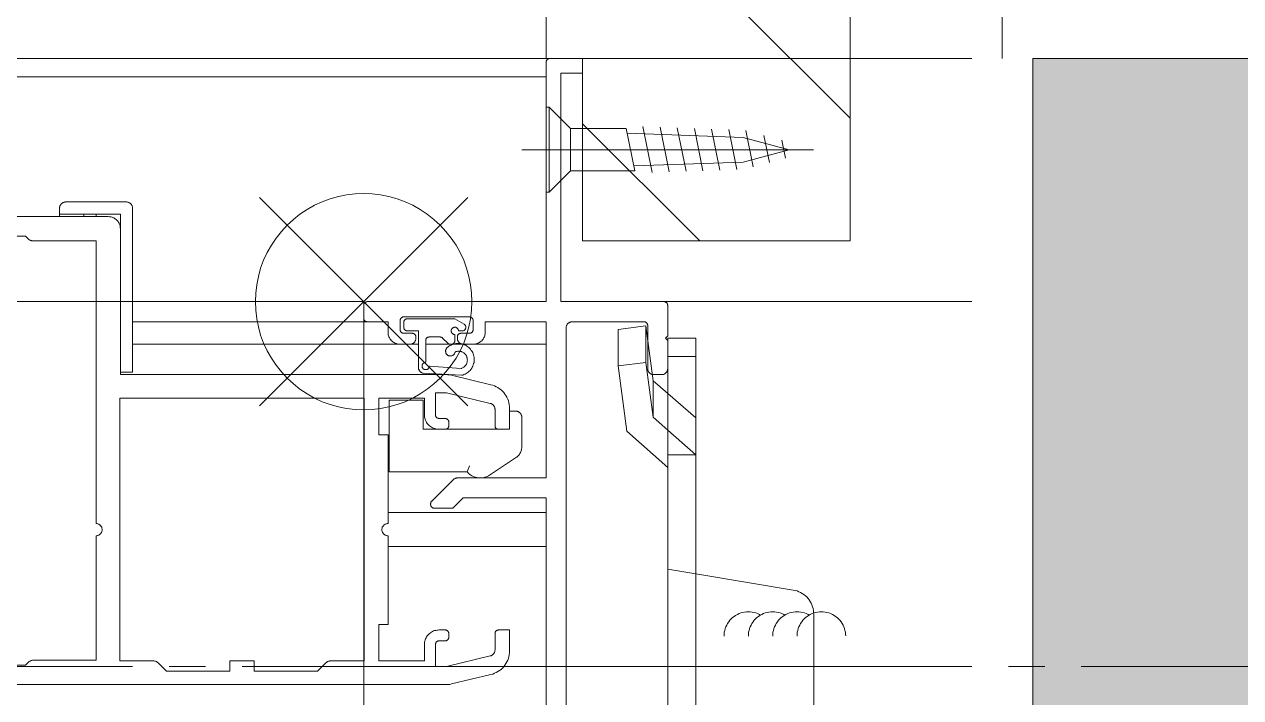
# Model space of a CAD drawing. Units: millimetres at full size, sheet at 1:30. Extents: x -17796 to 21385, y -23279 to 7734.
# Drawn here: x -15867.6 to -15767.6, y -5020.2 to -4964.8 of the extents above; entities that cross this region are included whole.
import ezdxf

# ---------------------------------------------------------------- set-up
doc = ezdxf.new("R2010")
doc.units = ezdxf.units.MM
doc.header["$LTSCALE"] = 30
for name, pattern in [('USER7', [0.2, 0.1, -0.1]), ('USER8', [0.75, 0.5, -0.25]), ('USER9', [2.3, 2, -0.1, 0.1, -0.1])]:
    doc.linetypes.add(name, pattern=pattern)
for name, color, linetype, lineweight in [('0-C_0_4P', 4, 'Continuous', 18), ('0-E_遮音材', 254, 'Continuous', 18), ('1-0_掃き出しﾏｰｸ', 253, 'USER7', 18), ('1-F_衛生陶器・住設', 2, 'USER9', 18), ('3-2_寸法', 142, 'Continuous', 18), ('4-4_', 9, 'Continuous', 18)]:
    doc.layers.add(name, color=color, linetype=linetype, lineweight=lineweight)

msp = doc.modelspace()

# ---------------------------------------------------------------- linework, layer by layer
at = {"layer": '0-C_0_4P'}
for p, q in [((-15799.72, -4087.58), (-15799.72, -4967.58)), ((-15787.22, -4100.08), (-15787.22, -4967.58))]:
    msp.add_line(p, q, dxfattribs=at)
at = {"layer": '0-E_遮音材'}
for points in [[(-15739.72, -4967.58), (-15784.72, -5062.58), (-15784.72, -4967.58)], [(-15784.72, -5062.58), (-14739.72, -4967.58), (-14694.72, -5062.58)], [(-15739.72, -4967.58), (-14739.72, -4967.58), (-15784.72, -5062.58)]]:
    msp.add_solid(points, dxfattribs=at)
at = {"layer": '1-0_掃き出しﾏｰｸ', "color": 7, "linetype": 'Continuous'}
msp.add_lwpolyline([(-15739.72, -4967.58), (-15784.72, -4967.58), (-15784.72, -5062.58), (-15824.72, -5072.58), (-15824.72, -5117.58), (-15809.72, -5132.58), (-14669.72, -5132.58), (-14654.72, -5117.58), (-14654.72, -5072.58), (-14694.72, -5062.58), (-14694.72, -4967.58), (-14739.72, -4967.58), (-14739.72, -4117.58), (-15739.72, -4117.58)], close=True, dxfattribs=at)
at = {"layer": '1-F_衛生陶器・住設'}
msp.add_line((-16539.72, -5017.58), (-7839.72, -5017.58), dxfattribs=at)
at = {"layer": '3-2_寸法'}
msp.add_line((-16539.72, -4967.58), (-15789.72, -4967.58), dxfattribs=at)
at = {"layer": '4-4_'}
for p, q in [((-15799.72, -4932.58), (-15799.72, -4982.58)), ((-15824.72, -4947.5), (-15799.72, -4972.5)), ((-16539.72, -4967.58), (-15824.72, -4967.58)), ((-15824.72, -4967.88), (-15824.72, -4987.58)), ((-15821.72, -4967.58), (-15824.42, -4967.58)), ((-15821.72, -4967.58), (-15821.72, -4968.78)), ((-15823.52, -4968.78), (-15823.52, -4987.58)), ((-15821.72, -4968.78), (-15823.52, -4968.78)), ((-16539.72, -4969.08), (-15824.72, -4969.08)), ((-15821.72, -4972.95), (-15812.09, -4982.58)), ((-15826.72, -4975.08), (-15802.73, -4975.08)), ((-15848.28, -4979.02), (-15831.16, -4996.14)), ((-15848.28, -4996.14), (-15831.16, -4979.02)), ((-15848.28, -4979.02), (-15831.16, -4996.14)), ((-15848.28, -4996.14), (-15831.16, -4979.02)), ((-15864.72, -4980.58), (-15864.72, -4979.88)), ((-15859.22, -4979.38), (-15864.22, -4979.38)), ((-15858.72, -4993.38), (-15858.72, -4979.88)), ((-15881.72, -4980.58), (-15860.72, -4980.58)), ((-15859.72, -4980.38), (-15864.72, -4980.38)), ((-15862.72, -4980.58), (-15862.72, -4980.38)), ((-15861.72, -4980.58), (-15861.72, -4980.38)), ((-15859.72, -4980.38), (-15859.72, -4993.38)), ((-15859.72, -4993.58), (-15859.72, -4981.58)), ((-15867.52, -4982.18), (-15881.52, -4982.18)), ((-15867.52, -4982.18), (-15867.27, -4982.44)), ((-15861.72, -4982.58), (-15866.92, -4982.58)), ((-15861.72, -5005.83), (-15861.72, -4982.58)), ((-16539.72, -4987.58), (-15839.72, -4987.58)), ((-15858.72, -4987.58), (-15839.72, -4987.58)), ((-15839.72, -4987.58), (-15839.72, -4989.23)), ((-15839.72, -4987.88), (-15839.72, -4988.93)), ((-15824.72, -4987.58), (-15839.42, -4987.58)), ((-15815.02, -4987.58), (-15823.52, -4987.58)), ((-15815.02, -4987.58), (-15789.72, -4987.58)), ((-15814.72, -4990.38), (-15814.72, -4987.88)), ((-15831.02, -4988.83), (-15836.42, -4988.83)), ((-15858.72, -4989.23), (-15839.42, -4989.23)), ((-15836.72, -4989.13), (-15836.72, -4989.88)), ((-15836.42, -4989.28), (-15836.42, -4989.68)), ((-15836.12, -4989.98), (-15835.22, -4989.98)), ((-15835.22, -4989.98), (-15835.22, -4993.03)), ((-15831.92, -4989.98), (-15831.62, -4989.98)), ((-15830.72, -4989.13), (-15830.72, -4989.88)), ((-15824.72, -4989.23), (-15829.72, -4989.23)), ((-15829.72, -4989.23), (-15829.72, -4990.08)), ((-15824.72, -4989.23), (-15824.72, -5002.08)), ((-15823.07, -4989.73), (-15823.07, -5055.43)), ((-15816.67, -4989.23), (-15822.57, -4989.23)), ((-15816.52, -4992.58), (-15816.52, -4989.58)), ((-15816.52, -4992.58), (-15816.52, -4989.58)), ((-15816.37, -4993.08), (-15816.37, -4989.53)), ((-15834.62, -4990.78), (-15834.62, -4992.57)), ((-15834.32, -4990.48), (-15833.45, -4990.48)), ((-15833.24, -4990.57), (-15832.81, -4991)), ((-15832.22, -4990.28), (-15832.22, -4990.78)), ((-15832.02, -4990.48), (-15832.02, -4990.58)), ((-15831.02, -4990.18), (-15831.72, -4990.18)), ((-15814.92, -4990.58), (-15814.72, -4990.38)), ((-15814.72, -4990.78), (-15814.92, -4990.58)), ((-15814.72, -5054.58), (-15814.72, -4990.58)), ((-15812.42, -4990.58), (-15814.72, -4990.58)), ((-15814.72, -5054.58), (-15814.72, -4990.58)), ((-15812.42, -4990.58), (-15814.72, -4990.58)), ((-15814.72, -4993.08), (-15814.72, -4990.78)), ((-15812.42, -5054.58), (-15812.42, -4990.58)), ((-15812.42, -5054.58), (-15812.42, -4990.58)), ((-15858.72, -4991.08), (-15835.22, -4991.08)), ((-15834.62, -4991.08), (-15824.72, -4991.08)), ((-15832.6, -4991.08), (-15832.52, -4991.08)), ((-15831.52, -4991.08), (-15824.72, -4991.08)), ((-15830.72, -4991.08), (-15831.52, -4991.08)), ((-15834.32, -4992.89), (-15831.7, -4993.07)), ((-15816.52, -4992.58), (-15818.81, -4992.87)), ((-15816.52, -4992.58), (-15818.81, -4992.87)), ((-15818.81, -4992.87), (-15818.09, -4998.24)), ((-15818.81, -4992.87), (-15818.09, -4998.24)), ((-15816.52, -4992.58), (-15815.92, -4997.08)), ((-15816.52, -4992.58), (-15815.92, -4997.08)), ((-15812.42, -4992.08), (-15814.72, -4992.08)), ((-15812.42, -4992.08), (-15814.72, -4992.08)), ((-15858.72, -4993.38), (-15859.72, -4993.38)), ((-15832.96, -4993.58), (-15859.72, -4993.58)), ((-15834.82, -4993.46), (-15831.68, -4993.64)), ((-15815.92, -4997.08), (-15815.92, -4994.08)), ((-15815.92, -4997.08), (-15815.92, -4994.08)), ((-15859.77, -4995.53), (-15839.67, -4995.53)), ((-15859.77, -5017.13), (-15859.77, -4995.53)), ((-15839.67, -5017.13), (-15839.67, -4995.53)), ((-15834.72, -4995.53), (-15838.47, -4995.53)), ((-15838.47, -4998.53), (-15838.47, -4995.53)), ((-15834.82, -4995.68), (-15837.62, -4995.68)), ((-15837.62, -5001.58), (-15837.62, -4995.68)), ((-15834.82, -4998.08), (-15834.82, -4995.68)), ((-15834.72, -4995.53), (-15834.72, -4996.88)), ((-15833.82, -4996.88), (-15833.82, -4995.08)), ((-15832.9, -4995.08), (-15833.82, -4995.08)), ((-15832.9, -4995.08), (-15829.31, -4995.95)), ((-15828.92, -4997.78), (-15828.92, -4996.43)), ((-15827.72, -4996.36), (-15827.72, -4998.08)), ((-15827.72, -4996.58), (-15827.72, -4998.08)), ((-15833.02, -4997.18), (-15833.52, -4997.18)), ((-15832.72, -4997.78), (-15832.72, -4997.48)), ((-15826.72, -4997.08), (-15826.72, -4999.55)), ((-15815.92, -4997.08), (-15814.72, -4998.15)), ((-15815.92, -4997.08), (-15814.72, -4998.15)), ((-15838.47, -4998.53), (-15837.72, -4998.53)), ((-15837.72, -5005.83), (-15837.72, -4998.53)), ((-15827.72, -4998.08), (-15834.82, -4998.08)), ((-15833.52, -4998.08), (-15833.02, -4998.08)), ((-15828.62, -4998.08), (-15827.72, -4998.08)), ((-15818.09, -4998.24), (-15814.72, -5001.22)), ((-15818.09, -4998.24), (-15814.72, -5001.22)), ((-15814.72, -4998.15), (-15812.42, -5000.18)), ((-15814.72, -4998.15), (-15812.42, -5000.18)), ((-15827.17, -5000.38), (-15829.37, -5001.85)), ((-15812.42, -5000.18), (-15814.72, -5000.18)), ((-15812.42, -5000.18), (-15814.72, -5000.18)), ((-15831.22, -5001.58), (-15837.62, -5001.58)), ((-15832.37, -5002.23), (-15834.12, -5003.98)), ((-15824.72, -5002.08), (-15832.02, -5002.08)), ((-15831.54, -5003.73), (-15832.39, -5004.58)), ((-15824.72, -5003.73), (-15831.54, -5003.73)), ((-15824.72, -5003.73), (-15824.72, -5023.38)), ((-15837.72, -5004.93), (-15824.72, -5004.93)), ((-15832.39, -5004.58), (-15833.87, -5004.58)), ((-15824.72, -5007.73), (-15824.72, -5004.93)), ((-15837.76, -5005.83), (-15837.72, -5005.83)), ((-15861.72, -5017.08), (-15861.72, -5006.83)), ((-15861.68, -5006.83), (-15861.72, -5006.83)), ((-15837.72, -5014.13), (-15837.72, -5006.83)), ((-15837.72, -5007.73), (-15824.72, -5007.73)), ((-15812.42, -5009.97), (-15814.72, -5009.58)), ((-15812.42, -5009.97), (-15814.72, -5009.58)), ((-15802.72, -5025.89), (-15802.72, -5013.28)), ((-15802.72, -5025.89), (-15802.72, -5013.28)), ((-15838.47, -5014.13), (-15837.72, -5014.13)), ((-15838.47, -5014.13), (-15838.47, -5017.13)), ((-15833.52, -5014.58), (-15833.02, -5014.58)), ((-15828.62, -5014.58), (-15827.72, -5014.58)), ((-15827.72, -5016.31), (-15827.72, -5014.58)), ((-15800.1, -5014.93), (-15800.09, -5015.08)), ((-15834.72, -5017.13), (-15834.72, -5015.78)), ((-15833.82, -5015.78), (-15833.82, -5017.58)), ((-15833.02, -5015.48), (-15833.52, -5015.48)), ((-15832.9, -5017.58), (-15829.31, -5016.72)), ((-15867.52, -5017.48), (-15881.52, -5017.48)), ((-15867.52, -5017.48), (-15867.27, -5017.23)), ((-15861.72, -5017.08), (-15866.92, -5017.08)), ((-15856.98, -5017.13), (-15859.77, -5017.13)), ((-15856.63, -5017.28), (-15855.92, -5017.98)), ((-15850.72, -5017.98), (-15855.92, -5017.98)), ((-15850.72, -5017.98), (-15850.72, -5017.13)), ((-15843.52, -5017.98), (-15848.72, -5017.98)), ((-15842.82, -5017.28), (-15843.52, -5017.98)), ((-15842.47, -5017.13), (-15839.67, -5017.13)), ((-15834.72, -5017.13), (-15838.47, -5017.13)), ((-15832.9, -5017.58), (-15833.82, -5017.58)), ((-15832.49, -5019.03), (-15829.26, -5018.25)), ((-15832.96, -5019.08), (-15881.72, -5019.08))]:
    msp.add_line(p, q, dxfattribs=at)
at = {"layer": '4-4_', "linetype": 'USER8'}
for p, q in [((-15824.72, -4971.58), (-15824.72, -4978.58)), ((-15824.72, -4971.58), (-15824.47, -4971.58)), ((-15824.47, -4971.58), (-15822.72, -4973.33)), ((-15824.47, -4971.58), (-15824.47, -4978.58)), ((-15822.72, -4973.33), (-15818.13, -4973.33)), ((-15822.72, -4973.33), (-15822.72, -4976.83)), ((-15817.43, -4976.83), (-15818.13, -4973.33)), ((-15818.05, -4973.73), (-15808.53, -4974.07)), ((-15816, -4976.96), (-15816.76, -4973.18)), ((-15814.61, -4976.91), (-15815.35, -4973.23)), ((-15813.22, -4976.86), (-15813.94, -4973.28)), ((-15811.83, -4976.82), (-15812.53, -4973.33)), ((-15810.44, -4976.77), (-15811.12, -4973.38)), ((-15809.05, -4976.72), (-15809.71, -4973.42)), ((-15807.7, -4976.5), (-15808.29, -4973.51)), ((-15806.37, -4976.14), (-15806.82, -4973.9)), ((-15808.53, -4974.07), (-15804.73, -4975.08)), ((-15805.04, -4975.79), (-15805.34, -4974.3)), ((-15808.53, -4976.1), (-15804.73, -4975.08)), ((-15824.47, -4978.58), (-15822.72, -4976.83)), ((-15822.72, -4976.83), (-15817.43, -4976.83)), ((-15817.51, -4976.41), (-15808.53, -4976.1)), ((-15824.72, -4978.58), (-15824.47, -4978.58))]:
    msp.add_line(p, q, dxfattribs=at)
at = {"layer": '4-4_'}
msp.add_lwpolyline([(-15799.72, -4852.58), (-15824.72, -4852.58), (-15824.72, -4967.58), (-15821.72, -4967.58), (-15821.72, -4982.58), (-15799.72, -4982.58), (-15799.72, -4877.58), (-15799.72, -4862.58)], close=True, dxfattribs=at)
for points in [[(-15824.72, -4967.88), (-15824.72, -4967.86), (-15824.72, -4967.84), (-15824.72, -4967.81), (-15824.71, -4967.79), (-15824.7, -4967.77), (-15824.69, -4967.75), (-15824.68, -4967.73), (-15824.67, -4967.71), (-15824.65, -4967.69), (-15824.64, -4967.67), (-15824.62, -4967.66), (-15824.6, -4967.64), (-15824.58, -4967.63), (-15824.56, -4967.62), (-15824.54, -4967.61), (-15824.52, -4967.6), (-15824.49, -4967.59), (-15824.47, -4967.59), (-15824.45, -4967.58), (-15824.42, -4967.58)], [(-15848.6, -4988.28), (-15848.62, -4987.58), (-15848.6, -4986.88), (-15848.51, -4986.19), (-15848.38, -4985.51), (-15848.19, -4984.83), (-15847.95, -4984.18), (-15847.65, -4983.54), (-15847.31, -4982.93), (-15846.92, -4982.35), (-15846.49, -4981.8), (-15846.02, -4981.29), (-15845.5, -4980.82), (-15844.96, -4980.38), (-15844.37, -4979.99), (-15843.76, -4979.65), (-15843.13, -4979.36), (-15842.47, -4979.12), (-15841.8, -4978.93), (-15841.12, -4978.79), (-15840.42, -4978.71), (-15839.72, -4978.68), (-15839.03, -4978.71), (-15838.33, -4978.79), (-15837.65, -4978.93), (-15836.97, -4979.12), (-15836.32, -4979.36), (-15835.68, -4979.65), (-15835.07, -4979.99), (-15834.49, -4980.38), (-15833.94, -4980.82), (-15833.43, -4981.29), (-15832.96, -4981.8), (-15832.52, -4982.35), (-15832.13, -4982.93), (-15831.79, -4983.54), (-15831.5, -4984.18), (-15831.26, -4984.83), (-15831.07, -4985.51), (-15830.93, -4986.19)], [(-15848.6, -4988.28), (-15848.62, -4987.58), (-15848.6, -4986.88), (-15848.51, -4986.19), (-15848.38, -4985.51), (-15848.19, -4984.83), (-15847.95, -4984.18), (-15847.65, -4983.54), (-15847.31, -4982.93), (-15846.92, -4982.35), (-15846.49, -4981.8), (-15846.02, -4981.29), (-15845.5, -4980.82), (-15844.96, -4980.38), (-15844.37, -4979.99), (-15843.76, -4979.65), (-15843.13, -4979.36), (-15842.47, -4979.12), (-15841.8, -4978.93), (-15841.12, -4978.79), (-15840.42, -4978.71), (-15839.72, -4978.68), (-15839.03, -4978.71), (-15838.33, -4978.79), (-15837.65, -4978.93), (-15836.97, -4979.12), (-15836.32, -4979.36), (-15835.68, -4979.65), (-15835.07, -4979.99), (-15834.49, -4980.38), (-15833.94, -4980.82), (-15833.43, -4981.29), (-15832.96, -4981.8), (-15832.52, -4982.35), (-15832.13, -4982.93), (-15831.79, -4983.54), (-15831.5, -4984.18), (-15831.26, -4984.83), (-15831.07, -4985.51), (-15830.93, -4986.19)], [(-15864.72, -4979.88), (-15864.72, -4979.84), (-15864.72, -4979.81), (-15864.71, -4979.77), (-15864.7, -4979.73), (-15864.69, -4979.69), (-15864.67, -4979.66), (-15864.65, -4979.62), (-15864.63, -4979.59), (-15864.6, -4979.56), (-15864.58, -4979.53), (-15864.55, -4979.5), (-15864.52, -4979.48), (-15864.49, -4979.46), (-15864.45, -4979.44), (-15864.42, -4979.42), (-15864.38, -4979.41), (-15864.34, -4979.4), (-15864.3, -4979.39), (-15864.26, -4979.38), (-15864.22, -4979.38)], [(-15859.22, -4979.38), (-15859.18, -4979.38), (-15859.15, -4979.39), (-15859.11, -4979.4), (-15859.07, -4979.41), (-15859.03, -4979.42), (-15859, -4979.44), (-15858.96, -4979.46), (-15858.93, -4979.48), (-15858.9, -4979.5), (-15858.87, -4979.53), (-15858.84, -4979.56), (-15858.82, -4979.59), (-15858.8, -4979.62), (-15858.78, -4979.66), (-15858.76, -4979.69), (-15858.75, -4979.73), (-15858.74, -4979.77), (-15858.73, -4979.81), (-15858.73, -4979.84), (-15858.72, -4979.88)], [(-15860.72, -4980.58), (-15860.65, -4980.59), (-15860.57, -4980.6), (-15860.49, -4980.61), (-15860.41, -4980.63), (-15860.34, -4980.66), (-15860.27, -4980.69), (-15860.2, -4980.73), (-15860.14, -4980.77), (-15860.07, -4980.82), (-15860.02, -4980.88), (-15859.96, -4980.93), (-15859.91, -4981), (-15859.87, -4981.06), (-15859.83, -4981.13), (-15859.8, -4981.2), (-15859.77, -4981.27), (-15859.75, -4981.35), (-15859.74, -4981.43), (-15859.73, -4981.5), (-15859.72, -4981.58)], [(-15866.92, -4982.58), (-15866.96, -4982.58), (-15866.99, -4982.58), (-15867.03, -4982.57), (-15867.07, -4982.56), (-15867.11, -4982.55), (-15867.14, -4982.53), (-15867.18, -4982.51), (-15867.21, -4982.49), (-15867.24, -4982.46), (-15867.27, -4982.44)], [(-15830.93, -4986.19), (-15830.85, -4986.88), (-15830.82, -4987.58)], [(-15830.93, -4986.19), (-15830.85, -4986.88), (-15830.82, -4987.58)], [(-16539.72, -5057.58), (-15839.72, -5057.58), (-15839.72, -4987.58)], [(-15830.82, -4987.58), (-15830.85, -4988.28), (-15830.93, -4988.98), (-15831.07, -4989.66), (-15831.26, -4990.33), (-15831.5, -4990.99), (-15831.79, -4991.62), (-15832.13, -4992.23), (-15832.52, -4992.81), (-15832.96, -4993.36), (-15833.43, -4993.88), (-15833.94, -4994.35), (-15834.49, -4994.78), (-15835.07, -4995.17), (-15835.68, -4995.51), (-15836.32, -4995.81), (-15836.97, -4996.05), (-15837.65, -4996.24), (-15838.33, -4996.37), (-15839.03, -4996.46), (-15839.72, -4996.48), (-15840.42, -4996.46), (-15841.12, -4996.37), (-15841.8, -4996.24), (-15842.47, -4996.05), (-15843.13, -4995.81), (-15843.76, -4995.51), (-15844.37, -4995.17), (-15844.96, -4994.78), (-15845.5, -4994.35), (-15846.02, -4993.88), (-15846.49, -4993.36), (-15846.92, -4992.81), (-15847.31, -4992.23), (-15847.65, -4991.62), (-15847.95, -4990.99), (-15848.19, -4990.33), (-15848.38, -4989.66), (-15848.51, -4988.98), (-15848.6, -4988.28)], [(-15830.82, -4987.58), (-15830.85, -4988.28), (-15830.93, -4988.98), (-15831.07, -4989.66), (-15831.26, -4990.33), (-15831.5, -4990.99), (-15831.79, -4991.62), (-15832.13, -4992.23), (-15832.52, -4992.81), (-15832.96, -4993.36), (-15833.43, -4993.88), (-15833.94, -4994.35), (-15834.49, -4994.78), (-15835.07, -4995.17), (-15835.68, -4995.51), (-15836.32, -4995.81), (-15836.97, -4996.05), (-15837.65, -4996.24), (-15838.33, -4996.37), (-15839.03, -4996.46), (-15839.72, -4996.48), (-15840.42, -4996.46), (-15841.12, -4996.37), (-15841.8, -4996.24), (-15842.47, -4996.05), (-15843.13, -4995.81), (-15843.76, -4995.51), (-15844.37, -4995.17), (-15844.96, -4994.78), (-15845.5, -4994.35), (-15846.02, -4993.88), (-15846.49, -4993.36), (-15846.92, -4992.81), (-15847.31, -4992.23), (-15847.65, -4991.62), (-15847.95, -4990.99), (-15848.19, -4990.33), (-15848.38, -4989.66), (-15848.51, -4988.98), (-15848.6, -4988.28)], [(-15839.72, -4987.88), (-15839.72, -4987.86), (-15839.72, -4987.84), (-15839.72, -4987.81), (-15839.71, -4987.79), (-15839.7, -4987.77), (-15839.69, -4987.75), (-15839.68, -4987.73), (-15839.67, -4987.71), (-15839.65, -4987.69), (-15839.64, -4987.67), (-15839.62, -4987.66), (-15839.6, -4987.64), (-15839.58, -4987.63), (-15839.56, -4987.62), (-15839.54, -4987.61), (-15839.52, -4987.6), (-15839.49, -4987.59), (-15839.47, -4987.59), (-15839.45, -4987.58), (-15839.42, -4987.58)], [(-15815.02, -4987.58), (-15815, -4987.58), (-15814.98, -4987.59), (-15814.95, -4987.59), (-15814.93, -4987.6), (-15814.91, -4987.61), (-15814.89, -4987.62), (-15814.87, -4987.63), (-15814.85, -4987.64), (-15814.83, -4987.66), (-15814.81, -4987.67), (-15814.8, -4987.69), (-15814.78, -4987.71), (-15814.77, -4987.73), (-15814.76, -4987.75), (-15814.75, -4987.77), (-15814.74, -4987.79), (-15814.73, -4987.81), (-15814.73, -4987.84), (-15814.72, -4987.86), (-15814.72, -4987.88)], [(-15837.72, -4990.08), (-15837.72, -4989.23), (-15839.42, -4989.23), (-15839.45, -4989.23), (-15839.47, -4989.23), (-15839.49, -4989.22), (-15839.52, -4989.22), (-15839.54, -4989.21), (-15839.56, -4989.2), (-15839.58, -4989.19), (-15839.6, -4989.18), (-15839.62, -4989.16), (-15839.64, -4989.15), (-15839.65, -4989.13), (-15839.67, -4989.11), (-15839.68, -4989.09), (-15839.69, -4989.07), (-15839.7, -4989.05), (-15839.71, -4989.03), (-15839.72, -4989), (-15839.72, -4988.98), (-15839.72, -4988.96), (-15839.72, -4988.93)], [(-15836.72, -4989.13), (-15836.72, -4989.11), (-15836.72, -4989.09), (-15836.72, -4989.06), (-15836.71, -4989.04), (-15836.7, -4989.02), (-15836.69, -4989), (-15836.68, -4988.98), (-15836.67, -4988.96), (-15836.65, -4988.94), (-15836.64, -4988.92), (-15836.62, -4988.91), (-15836.6, -4988.89), (-15836.58, -4988.88), (-15836.56, -4988.87), (-15836.54, -4988.86), (-15836.52, -4988.85), (-15836.49, -4988.84), (-15836.47, -4988.84), (-15836.45, -4988.83), (-15836.42, -4988.83)], [(-15836.42, -4989.28), (-15836.42, -4989.26), (-15836.42, -4989.24), (-15836.42, -4989.21), (-15836.41, -4989.19), (-15836.4, -4989.17), (-15836.39, -4989.15), (-15836.38, -4989.13), (-15836.37, -4989.11), (-15836.35, -4989.09), (-15836.34, -4989.07), (-15836.32, -4989.06), (-15836.3, -4989.04), (-15836.28, -4989.03), (-15836.26, -4989.02), (-15836.24, -4989.01), (-15836.22, -4989), (-15836.19, -4988.99), (-15836.17, -4988.99), (-15836.15, -4988.98), (-15836.12, -4988.98)], [(-15836.12, -4988.98), (-15832.22, -4988.98), (-15831.47, -4989.42)], [(-15831.02, -4988.83), (-15831, -4988.83), (-15830.98, -4988.84), (-15830.95, -4988.84), (-15830.93, -4988.85), (-15830.91, -4988.86), (-15830.89, -4988.87), (-15830.87, -4988.88), (-15830.85, -4988.89), (-15830.83, -4988.91), (-15830.81, -4988.92), (-15830.8, -4988.94), (-15830.78, -4988.96), (-15830.77, -4988.98), (-15830.76, -4989), (-15830.75, -4989.02), (-15830.74, -4989.04), (-15830.73, -4989.06), (-15830.73, -4989.09), (-15830.72, -4989.11), (-15830.72, -4989.13)], [(-15836.42, -4990.18), (-15836.45, -4990.18), (-15836.47, -4990.18), (-15836.49, -4990.17), (-15836.52, -4990.17), (-15836.54, -4990.16), (-15836.56, -4990.15), (-15836.58, -4990.14), (-15836.6, -4990.13), (-15836.62, -4990.11), (-15836.64, -4990.1), (-15836.65, -4990.08), (-15836.67, -4990.06), (-15836.68, -4990.04), (-15836.69, -4990.02), (-15836.7, -4990), (-15836.71, -4989.98), (-15836.72, -4989.95), (-15836.72, -4989.93), (-15836.72, -4989.91), (-15836.72, -4989.88)], [(-15836.12, -4989.98), (-15836.15, -4989.98), (-15836.17, -4989.98), (-15836.19, -4989.97), (-15836.22, -4989.97), (-15836.24, -4989.96), (-15836.26, -4989.95), (-15836.28, -4989.94), (-15836.3, -4989.93), (-15836.32, -4989.91), (-15836.34, -4989.9), (-15836.35, -4989.88), (-15836.37, -4989.86), (-15836.38, -4989.84), (-15836.39, -4989.82), (-15836.4, -4989.8), (-15836.41, -4989.78), (-15836.42, -4989.75), (-15836.42, -4989.73), (-15836.42, -4989.71), (-15836.42, -4989.68)], [(-15832.22, -4990.28), (-15832.25, -4990.28), (-15832.27, -4990.28), (-15832.29, -4990.27), (-15832.32, -4990.27), (-15832.34, -4990.26), (-15832.36, -4990.25), (-15832.38, -4990.24), (-15832.4, -4990.23), (-15832.42, -4990.21), (-15832.44, -4990.2), (-15832.45, -4990.18), (-15832.47, -4990.16), (-15832.48, -4990.14), (-15832.49, -4990.12), (-15832.5, -4990.1), (-15832.51, -4990.08), (-15832.52, -4990.05), (-15832.52, -4990.03), (-15832.52, -4990.01), (-15832.52, -4989.98), (-15832.52, -4989.96), (-15832.52, -4989.94), (-15832.52, -4989.91), (-15832.51, -4989.89), (-15832.5, -4989.87), (-15832.49, -4989.85), (-15832.48, -4989.83), (-15832.47, -4989.81), (-15832.45, -4989.79), (-15832.44, -4989.77), (-15832.42, -4989.76), (-15832.4, -4989.74), (-15832.38, -4989.73), (-15832.36, -4989.72), (-15832.34, -4989.71), (-15832.32, -4989.7), (-15832.29, -4989.69), (-15832.27, -4989.69), (-15832.25, -4989.68)], [(-15832.25, -4989.68), (-15832.22, -4989.68), (-15832.2, -4989.68), (-15832.18, -4989.69), (-15832.15, -4989.69), (-15832.13, -4989.7), (-15832.11, -4989.71), (-15832.09, -4989.72), (-15832.07, -4989.73), (-15832.05, -4989.74), (-15832.03, -4989.76), (-15832.01, -4989.77), (-15832, -4989.79), (-15831.98, -4989.81), (-15831.97, -4989.83), (-15831.96, -4989.85), (-15831.95, -4989.87), (-15831.94, -4989.89), (-15831.93, -4989.91), (-15831.93, -4989.94), (-15831.92, -4989.96), (-15831.92, -4989.98)], [(-15831.47, -4989.42), (-15831.45, -4989.44), (-15831.43, -4989.45), (-15831.42, -4989.47), (-15831.4, -4989.48), (-15831.38, -4989.5), (-15831.37, -4989.52), (-15831.36, -4989.54), (-15831.35, -4989.56), (-15831.34, -4989.59), (-15831.33, -4989.61), (-15831.33, -4989.63), (-15831.33, -4989.65), (-15831.32, -4989.68), (-15831.32, -4989.7), (-15831.33, -4989.72), (-15831.33, -4989.75), (-15831.34, -4989.77), (-15831.34, -4989.79), (-15831.35, -4989.81), (-15831.37, -4989.84), (-15831.38, -4989.85), (-15831.39, -4989.87), (-15831.41, -4989.89), (-15831.42, -4989.91), (-15831.44, -4989.92), (-15831.46, -4989.94), (-15831.48, -4989.95), (-15831.5, -4989.96), (-15831.53, -4989.97), (-15831.55, -4989.97), (-15831.57, -4989.98), (-15831.59, -4989.98), (-15831.62, -4989.98), (-15831.62, -4989.98)], [(-15830.72, -4989.88), (-15830.72, -4989.91), (-15830.73, -4989.93), (-15830.73, -4989.95), (-15830.74, -4989.98), (-15830.75, -4990), (-15830.76, -4990.02), (-15830.77, -4990.04), (-15830.78, -4990.06), (-15830.8, -4990.08), (-15830.81, -4990.1), (-15830.83, -4990.11), (-15830.85, -4990.13), (-15830.87, -4990.14), (-15830.89, -4990.15), (-15830.91, -4990.16), (-15830.93, -4990.17), (-15830.95, -4990.17), (-15830.98, -4990.18), (-15831, -4990.18), (-15831.02, -4990.18)], [(-15823.07, -4989.73), (-15823.07, -4989.69), (-15823.07, -4989.66), (-15823.06, -4989.62), (-15823.05, -4989.58), (-15823.04, -4989.54), (-15823.02, -4989.51), (-15823, -4989.47), (-15822.98, -4989.44), (-15822.95, -4989.41), (-15822.93, -4989.38), (-15822.9, -4989.35), (-15822.87, -4989.33), (-15822.84, -4989.31), (-15822.8, -4989.29), (-15822.77, -4989.27), (-15822.73, -4989.26), (-15822.69, -4989.25), (-15822.65, -4989.24), (-15822.61, -4989.23), (-15822.57, -4989.23)], [(-15816.52, -4989.58), (-15818.81, -4989.87), (-15818.81, -4992.87)], [(-15816.52, -4989.58), (-15818.81, -4989.87), (-15818.81, -4992.87)], [(-15816.67, -4989.23), (-15816.65, -4989.23), (-15816.63, -4989.24), (-15816.6, -4989.24), (-15816.58, -4989.25), (-15816.56, -4989.26), (-15816.54, -4989.27), (-15816.52, -4989.28), (-15816.5, -4989.29), (-15816.48, -4989.31), (-15816.46, -4989.32), (-15816.45, -4989.34), (-15816.43, -4989.36), (-15816.42, -4989.38), (-15816.41, -4989.4), (-15816.4, -4989.42), (-15816.39, -4989.44), (-15816.38, -4989.46), (-15816.38, -4989.49), (-15816.37, -4989.51), (-15816.37, -4989.53)], [(-15816.52, -4989.58), (-15815.92, -4994.08), (-15814.72, -4995.13), (-15812.42, -4997.14)], [(-15816.52, -4989.58), (-15815.92, -4994.08), (-15814.72, -4995.13), (-15812.42, -4997.14)], [(-15836.72, -4991.08), (-15836.8, -4991.08), (-15836.88, -4991.07), (-15836.96, -4991.06), (-15837.03, -4991.03), (-15837.11, -4991.01), (-15837.18, -4990.97), (-15837.25, -4990.94), (-15837.31, -4990.89), (-15837.37, -4990.84), (-15837.43, -4990.79), (-15837.48, -4990.73), (-15837.53, -4990.67), (-15837.58, -4990.61), (-15837.61, -4990.54), (-15837.65, -4990.47), (-15837.67, -4990.39), (-15837.7, -4990.32), (-15837.71, -4990.24), (-15837.72, -4990.16), (-15837.72, -4990.08)], [(-15836.42, -4990.18), (-15835.72, -4990.18), (-15835.7, -4990.18), (-15835.68, -4990.19), (-15835.65, -4990.19), (-15835.63, -4990.2), (-15835.61, -4990.21), (-15835.59, -4990.22), (-15835.57, -4990.23), (-15835.55, -4990.24), (-15835.53, -4990.26), (-15835.51, -4990.27), (-15835.5, -4990.29), (-15835.48, -4990.31), (-15835.47, -4990.33), (-15835.46, -4990.35), (-15835.45, -4990.37), (-15835.44, -4990.39), (-15835.43, -4990.41), (-15835.43, -4990.44), (-15835.42, -4990.46), (-15835.42, -4990.48), (-15835.42, -4990.58), (-15835.43, -4990.62), (-15835.43, -4990.66), (-15835.44, -4990.7), (-15835.45, -4990.74), (-15835.46, -4990.77), (-15835.48, -4990.81), (-15835.5, -4990.84), (-15835.52, -4990.88), (-15835.54, -4990.91), (-15835.57, -4990.94), (-15835.6, -4990.96), (-15835.63, -4990.99), (-15835.66, -4991.01), (-15835.7, -4991.03), (-15835.73, -4991.05), (-15835.77, -4991.06), (-15835.81, -4991.07)], [(-15834.62, -4990.78), (-15834.62, -4990.76), (-15834.62, -4990.74), (-15834.62, -4990.71), (-15834.61, -4990.69), (-15834.6, -4990.67), (-15834.59, -4990.65), (-15834.58, -4990.63), (-15834.57, -4990.61), (-15834.55, -4990.59), (-15834.54, -4990.57), (-15834.52, -4990.56), (-15834.5, -4990.54), (-15834.48, -4990.53), (-15834.46, -4990.52), (-15834.44, -4990.51), (-15834.42, -4990.5), (-15834.39, -4990.49), (-15834.37, -4990.49), (-15834.35, -4990.48), (-15834.32, -4990.48)], [(-15833.45, -4990.48), (-15833.42, -4990.48), (-15833.4, -4990.49), (-15833.38, -4990.49), (-15833.36, -4990.5), (-15833.33, -4990.51), (-15833.31, -4990.52), (-15833.29, -4990.53), (-15833.27, -4990.54), (-15833.25, -4990.56), (-15833.24, -4990.57)], [(-15832.6, -4991.08), (-15832.62, -4991.08), (-15832.65, -4991.08), (-15832.67, -4991.07), (-15832.69, -4991.07), (-15832.71, -4991.06), (-15832.74, -4991.05), (-15832.76, -4991.04), (-15832.78, -4991.03), (-15832.79, -4991.01), (-15832.81, -4991)], [(-15832.8, -4991.31), (-15832.72, -4991.25), (-15832.63, -4991.2), (-15832.54, -4991.15), (-15832.44, -4991.1), (-15832.34, -4991.07), (-15832.24, -4991.04), (-15832.14, -4991.03), (-15832.04, -4991.02), (-15831.93, -4991.02), (-15831.83, -4991.02), (-15831.72, -4991.04), (-15831.62, -4991.06), (-15831.52, -4991.09), (-15831.43, -4991.13), (-15831.33, -4991.17), (-15831.24, -4991.23), (-15831.16, -4991.29), (-15831.08, -4991.35), (-15831, -4991.43), (-15830.93, -4991.5), (-15830.87, -4991.59), (-15830.81, -4991.67), (-15830.76, -4991.77), (-15830.72, -4991.86), (-15830.69, -4991.96), (-15830.66, -4992.06), (-15830.64, -4992.16), (-15830.63, -4992.27), (-15830.63, -4992.37), (-15830.64, -4992.48), (-15830.65, -4992.58), (-15830.68, -4992.68), (-15830.71, -4992.78), (-15830.74, -4992.88), (-15830.79, -4992.97), (-15830.84, -4993.06), (-15830.9, -4993.15), (-15830.97, -4993.23), (-15831.04, -4993.3)], [(-15832.22, -4990.78), (-15832.22, -4990.81), (-15832.23, -4990.83), (-15832.23, -4990.85), (-15832.24, -4990.88), (-15832.25, -4990.9), (-15832.26, -4990.92), (-15832.27, -4990.94), (-15832.28, -4990.96), (-15832.3, -4990.98), (-15832.31, -4991), (-15832.33, -4991.01), (-15832.35, -4991.03), (-15832.37, -4991.04), (-15832.39, -4991.05), (-15832.41, -4991.06), (-15832.43, -4991.07), (-15832.45, -4991.07), (-15832.48, -4991.08), (-15832.5, -4991.08), (-15832.52, -4991.08)], [(-15832.02, -4990.48), (-15832.02, -4990.46), (-15832.02, -4990.44), (-15832.02, -4990.41), (-15832.01, -4990.39), (-15832, -4990.37), (-15831.99, -4990.35), (-15831.98, -4990.33), (-15831.97, -4990.31), (-15831.95, -4990.29), (-15831.94, -4990.27), (-15831.92, -4990.26), (-15831.9, -4990.24), (-15831.88, -4990.23), (-15831.86, -4990.22), (-15831.84, -4990.21), (-15831.82, -4990.2), (-15831.79, -4990.19), (-15831.77, -4990.19), (-15831.75, -4990.18), (-15831.72, -4990.18)], [(-15831.52, -4991.08), (-15831.56, -4991.08), (-15831.6, -4991.08), (-15831.64, -4991.07), (-15831.68, -4991.06), (-15831.72, -4991.05), (-15831.75, -4991.03), (-15831.79, -4991.01), (-15831.82, -4990.99), (-15831.85, -4990.96), (-15831.88, -4990.94), (-15831.9, -4990.91), (-15831.93, -4990.88), (-15831.95, -4990.84), (-15831.97, -4990.81), (-15831.99, -4990.77), (-15832, -4990.74), (-15832.01, -4990.7), (-15832.02, -4990.66), (-15832.02, -4990.62), (-15832.02, -4990.58)], [(-15829.72, -4990.08), (-15829.73, -4990.16), (-15829.74, -4990.24), (-15829.75, -4990.32), (-15829.77, -4990.39), (-15829.8, -4990.47), (-15829.83, -4990.54), (-15829.87, -4990.61), (-15829.91, -4990.67), (-15829.96, -4990.73), (-15830.02, -4990.79), (-15830.07, -4990.84), (-15830.14, -4990.89), (-15830.2, -4990.94), (-15830.27, -4990.97), (-15830.34, -4991.01), (-15830.41, -4991.03), (-15830.49, -4991.06), (-15830.57, -4991.07), (-15830.65, -4991.08), (-15830.72, -4991.08)], [(-15835.81, -4991.07), (-15835.85, -4991.08), (-15835.88, -4991.08), (-15835.92, -4991.08), (-15836.72, -4991.08)], [(-15832.99, -4991.63), (-15832.99, -4991.6), (-15832.98, -4991.57), (-15832.97, -4991.54), (-15832.96, -4991.51), (-15832.95, -4991.48), (-15832.93, -4991.45), (-15832.92, -4991.42), (-15832.9, -4991.4), (-15832.88, -4991.38), (-15832.85, -4991.35), (-15832.83, -4991.33), (-15832.8, -4991.32), (-15832.8, -4991.31)], [(-15832.19, -4991.71), (-15832.2, -4991.74), (-15832.21, -4991.77), (-15832.22, -4991.8), (-15832.23, -4991.83), (-15832.25, -4991.86), (-15832.26, -4991.88), (-15832.28, -4991.91), (-15832.3, -4991.93), (-15832.33, -4991.95), (-15832.35, -4991.97), (-15832.38, -4991.99), (-15832.4, -4992.01), (-15832.43, -4992.02), (-15832.46, -4992.03), (-15832.49, -4992.04), (-15832.52, -4992.05), (-15832.55, -4992.05), (-15832.59, -4992.05), (-15832.62, -4992.05), (-15832.65, -4992.05), (-15832.68, -4992.04), (-15832.71, -4992.04), (-15832.74, -4992.03), (-15832.77, -4992.01), (-15832.79, -4992), (-15832.82, -4991.98), (-15832.85, -4991.96), (-15832.87, -4991.94), (-15832.89, -4991.92), (-15832.91, -4991.89), (-15832.93, -4991.87), (-15832.94, -4991.84), (-15832.96, -4991.81), (-15832.97, -4991.78), (-15832.98, -4991.75), (-15832.98, -4991.72), (-15832.99, -4991.69), (-15832.99, -4991.66), (-15832.99, -4991.63)], [(-15832.19, -4991.71), (-15832.14, -4991.69), (-15832.09, -4991.68), (-15832.03, -4991.67), (-15831.97, -4991.66), (-15831.92, -4991.66), (-15831.86, -4991.66), (-15831.8, -4991.67), (-15831.75, -4991.68), (-15831.69, -4991.69), (-15831.64, -4991.71), (-15831.59, -4991.73), (-15831.54, -4991.76), (-15831.49, -4991.79), (-15831.45, -4991.83), (-15831.41, -4991.87), (-15831.37, -4991.91), (-15831.33, -4991.95), (-15831.3, -4992), (-15831.27, -4992.05), (-15831.25, -4992.1), (-15831.23, -4992.16), (-15831.21, -4992.21), (-15831.2, -4992.27), (-15831.2, -4992.32), (-15831.19, -4992.38), (-15831.2, -4992.44), (-15831.2, -4992.49), (-15831.21, -4992.55), (-15831.23, -4992.6), (-15831.25, -4992.66), (-15831.27, -4992.71), (-15831.3, -4992.76), (-15831.33, -4992.8), (-15831.37, -4992.85), (-15831.41, -4992.89), (-15831.45, -4992.93), (-15831.49, -4992.96), (-15831.54, -4993), (-15831.59, -4993.02)], [(-15834.92, -4992.88), (-15834.92, -4992.85), (-15834.92, -4992.83), (-15834.92, -4992.81), (-15834.91, -4992.79), (-15834.9, -4992.76), (-15834.89, -4992.74), (-15834.88, -4992.72), (-15834.87, -4992.7), (-15834.85, -4992.68), (-15834.84, -4992.67), (-15834.82, -4992.65), (-15834.8, -4992.63), (-15834.78, -4992.62), (-15834.76, -4992.61), (-15834.74, -4992.6), (-15834.72, -4992.59), (-15834.7, -4992.58), (-15834.67, -4992.58), (-15834.65, -4992.58), (-15834.63, -4992.57), (-15834.62, -4992.57)], [(-15834.32, -4992.89), (-15834.33, -4992.92), (-15834.33, -4992.94), (-15834.34, -4992.96), (-15834.35, -4992.99), (-15834.35, -4993.01), (-15834.37, -4993.03), (-15834.38, -4993.05), (-15834.39, -4993.07), (-15834.41, -4993.08), (-15834.43, -4993.1), (-15834.44, -4993.12), (-15834.46, -4993.13), (-15834.48, -4993.14), (-15834.51, -4993.15), (-15834.53, -4993.16), (-15834.55, -4993.17), (-15834.57, -4993.17), (-15834.6, -4993.17), (-15834.62, -4993.17), (-15834.64, -4993.17), (-15834.67, -4993.17), (-15834.69, -4993.17), (-15834.71, -4993.16), (-15834.74, -4993.15), (-15834.76, -4993.14), (-15834.78, -4993.13), (-15834.8, -4993.12), (-15834.82, -4993.11), (-15834.83, -4993.09), (-15834.85, -4993.07), (-15834.86, -4993.05), (-15834.88, -4993.03), (-15834.89, -4993.01), (-15834.9, -4992.99), (-15834.91, -4992.97), (-15834.91, -4992.95), (-15834.92, -4992.93), (-15834.92, -4992.9), (-15834.92, -4992.88)], [(-15831.59, -4993.02), (-15831.64, -4993.05), (-15831.69, -4993.07), (-15831.7, -4993.07)], [(-15834.82, -4993.46), (-15834.85, -4993.46), (-15834.89, -4993.45), (-15834.93, -4993.43), (-15834.96, -4993.42), (-15834.99, -4993.4), (-15835.03, -4993.38), (-15835.06, -4993.35), (-15835.08, -4993.33), (-15835.11, -4993.3), (-15835.13, -4993.27), (-15835.15, -4993.24), (-15835.17, -4993.2), (-15835.19, -4993.17), (-15835.2, -4993.13), (-15835.21, -4993.1), (-15835.22, -4993.06), (-15835.22, -4993.03)], [(-15832.96, -4993.58), (-15832.8, -4993.59), (-15832.65, -4993.61), (-15832.49, -4993.64)], [(-15832.49, -4993.64), (-15829.26, -4994.42), (-15829.11, -4994.46), (-15828.96, -4994.51), (-15828.82, -4994.58), (-15828.68, -4994.65), (-15828.55, -4994.74), (-15828.43, -4994.84), (-15828.31, -4994.95), (-15828.2, -4995.06), (-15828.11, -4995.18), (-15828.02, -4995.31), (-15827.94, -4995.45), (-15827.88, -4995.59), (-15827.82, -4995.74), (-15827.78, -4995.89), (-15827.75, -4996.05), (-15827.73, -4996.2), (-15827.72, -4996.36), (-15827.72, -4996.36)], [(-15831.04, -4993.3), (-15831.12, -4993.37), (-15831.2, -4993.44), (-15831.29, -4993.49), (-15831.38, -4993.54), (-15831.48, -4993.58), (-15831.58, -4993.62), (-15831.68, -4993.64), (-15831.68, -4993.64)], [(-15814.72, -4993.08), (-15814.73, -4993.12), (-15814.73, -4993.16), (-15814.74, -4993.2), (-15814.75, -4993.24), (-15814.76, -4993.27), (-15814.78, -4993.31), (-15814.8, -4993.34), (-15814.82, -4993.38), (-15814.84, -4993.41), (-15814.87, -4993.44), (-15814.9, -4993.46), (-15814.93, -4993.49), (-15814.96, -4993.51), (-15815, -4993.53), (-15815.03, -4993.55), (-15815.07, -4993.56), (-15815.11, -4993.57), (-15815.15, -4993.58), (-15815.18, -4993.58), (-15815.22, -4993.58), (-15815.87, -4993.58), (-15815.91, -4993.58), (-15815.95, -4993.58), (-15815.99, -4993.57), (-15816.03, -4993.56), (-15816.07, -4993.55), (-15816.1, -4993.53), (-15816.14, -4993.51), (-15816.17, -4993.49), (-15816.2, -4993.46), (-15816.23, -4993.44), (-15816.25, -4993.41), (-15816.28, -4993.38), (-15816.3, -4993.34), (-15816.32, -4993.31), (-15816.34, -4993.27), (-15816.35, -4993.24), (-15816.36, -4993.2), (-15816.37, -4993.16)], [(-15816.37, -4993.16), (-15816.37, -4993.12), (-15816.37, -4993.08)], [(-15829.31, -4995.95), (-15829.27, -4995.96), (-15829.23, -4995.97), (-15829.2, -4995.99), (-15829.16, -4996.01), (-15829.13, -4996.03), (-15829.1, -4996.05), (-15829.07, -4996.08), (-15829.04, -4996.11), (-15829.02, -4996.14), (-15829, -4996.17), (-15828.98, -4996.21), (-15828.96, -4996.24), (-15828.95, -4996.28), (-15828.94, -4996.32), (-15828.93, -4996.35), (-15828.93, -4996.39), (-15828.92, -4996.43), (-15828.92, -4996.43)], [(-15833.52, -4998.08), (-15833.62, -4998.08), (-15833.71, -4998.07), (-15833.8, -4998.05), (-15833.89, -4998.02), (-15833.98, -4997.99), (-15834.07, -4997.95), (-15834.15, -4997.91), (-15834.23, -4997.85), (-15834.3, -4997.8), (-15834.37, -4997.73), (-15834.44, -4997.66), (-15834.49, -4997.59), (-15834.55, -4997.51), (-15834.59, -4997.43), (-15834.63, -4997.34), (-15834.67, -4997.25), (-15834.69, -4997.16), (-15834.71, -4997.07), (-15834.72, -4996.98), (-15834.72, -4996.88)], [(-15833.52, -4997.18), (-15833.55, -4997.18), (-15833.57, -4997.18), (-15833.59, -4997.17), (-15833.62, -4997.17), (-15833.64, -4997.16), (-15833.66, -4997.15), (-15833.68, -4997.14), (-15833.7, -4997.13), (-15833.72, -4997.11), (-15833.74, -4997.1), (-15833.75, -4997.08), (-15833.77, -4997.06), (-15833.78, -4997.04), (-15833.79, -4997.02), (-15833.8, -4997), (-15833.81, -4996.98), (-15833.82, -4996.95), (-15833.82, -4996.93), (-15833.82, -4996.91), (-15833.82, -4996.88)], [(-15827.72, -4996.58), (-15827.22, -4996.58), (-15827.18, -4996.58), (-15827.15, -4996.59), (-15827.11, -4996.6), (-15827.07, -4996.61), (-15827.03, -4996.62), (-15827, -4996.64), (-15826.96, -4996.66), (-15826.93, -4996.68), (-15826.9, -4996.7), (-15826.87, -4996.73), (-15826.84, -4996.76), (-15826.82, -4996.79), (-15826.8, -4996.82), (-15826.78, -4996.86), (-15826.76, -4996.89), (-15826.75, -4996.93), (-15826.74, -4996.97), (-15826.73, -4997.01), (-15826.73, -4997.04), (-15826.72, -4997.08)], [(-15833.02, -4997.18), (-15833, -4997.18), (-15832.98, -4997.19), (-15832.95, -4997.19), (-15832.93, -4997.2), (-15832.91, -4997.21), (-15832.89, -4997.22), (-15832.87, -4997.23), (-15832.85, -4997.24), (-15832.83, -4997.26), (-15832.81, -4997.27), (-15832.8, -4997.29), (-15832.78, -4997.31), (-15832.77, -4997.33), (-15832.76, -4997.35), (-15832.75, -4997.37), (-15832.74, -4997.39), (-15832.73, -4997.41), (-15832.73, -4997.44), (-15832.72, -4997.46), (-15832.72, -4997.48)], [(-15832.72, -4997.78), (-15832.72, -4997.81), (-15832.73, -4997.83), (-15832.73, -4997.85), (-15832.74, -4997.88), (-15832.75, -4997.9), (-15832.76, -4997.92), (-15832.77, -4997.94), (-15832.78, -4997.96), (-15832.8, -4997.98), (-15832.81, -4998), (-15832.83, -4998.01), (-15832.85, -4998.03), (-15832.87, -4998.04), (-15832.89, -4998.05), (-15832.91, -4998.06), (-15832.93, -4998.07), (-15832.95, -4998.07), (-15832.98, -4998.08), (-15833, -4998.08), (-15833.02, -4998.08)], [(-15828.62, -4998.08), (-15828.65, -4998.08), (-15828.67, -4998.08), (-15828.69, -4998.07), (-15828.72, -4998.07), (-15828.74, -4998.06), (-15828.76, -4998.05), (-15828.78, -4998.04), (-15828.8, -4998.03), (-15828.82, -4998.01), (-15828.84, -4998), (-15828.85, -4997.98), (-15828.87, -4997.96), (-15828.88, -4997.94), (-15828.89, -4997.92), (-15828.9, -4997.9), (-15828.91, -4997.88), (-15828.92, -4997.85), (-15828.92, -4997.83), (-15828.92, -4997.81), (-15828.92, -4997.78)], [(-15826.72, -4999.55), (-15826.73, -4999.63), (-15826.74, -4999.7), (-15826.75, -4999.78), (-15826.77, -4999.86), (-15826.8, -4999.93), (-15826.83, -5000), (-15826.87, -5000.07), (-15826.91, -5000.14), (-15826.96, -5000.2), (-15827.02, -5000.26), (-15827.07, -5000.31), (-15827.14, -5000.36), (-15827.17, -5000.38)], [(-15831.14, -5001.67), (-15831.22, -5001.58), (-15831.02, -5001.08)], [(-15829.37, -5001.85), (-15829.46, -5001.9), (-15829.56, -5001.95), (-15829.66, -5002), (-15829.77, -5002.03), (-15829.87, -5002.06), (-15829.98, -5002.07), (-15830.09, -5002.08), (-15830.2, -5002.08), (-15830.31, -5002.07), (-15830.42, -5002.05), (-15830.53, -5002.03), (-15830.63, -5001.99), (-15830.73, -5001.95), (-15830.83, -5001.9), (-15830.92, -5001.84), (-15831.01, -5001.78), (-15831.1, -5001.71), (-15831.14, -5001.67)], [(-15832.37, -5002.23), (-15832.34, -5002.2), (-15832.31, -5002.18), (-15832.28, -5002.16), (-15832.24, -5002.14), (-15832.21, -5002.12), (-15832.17, -5002.11), (-15832.13, -5002.1), (-15832.09, -5002.09), (-15832.06, -5002.08), (-15832.02, -5002.08)], [(-15833.87, -5004.58), (-15833.9, -5004.58), (-15833.93, -5004.58), (-15833.95, -5004.57), (-15833.98, -5004.57), (-15834.01, -5004.56), (-15834.03, -5004.54), (-15834.06, -5004.53), (-15834.08, -5004.52), (-15834.1, -5004.5), (-15834.12, -5004.48), (-15834.14, -5004.46), (-15834.16, -5004.44), (-15834.17, -5004.41), (-15834.19, -5004.39), (-15834.2, -5004.36), (-15834.21, -5004.34), (-15834.21, -5004.31), (-15834.22, -5004.28), (-15834.22, -5004.26), (-15834.22, -5004.23), (-15834.22, -5004.2), (-15834.22, -5004.17), (-15834.21, -5004.15), (-15834.21, -5004.12), (-15834.2, -5004.09), (-15834.19, -5004.07), (-15834.17, -5004.04), (-15834.16, -5004.02), (-15834.14, -5004), (-15834.12, -5003.98)], [(-15861.72, -5005.83), (-15861.68, -5005.83), (-15861.65, -5005.84), (-15861.61, -5005.85), (-15861.57, -5005.86), (-15861.53, -5005.87), (-15861.5, -5005.89), (-15861.46, -5005.91), (-15861.43, -5005.93), (-15861.4, -5005.95), (-15861.37, -5005.98), (-15861.34, -5006.01), (-15861.32, -5006.04), (-15861.3, -5006.07), (-15861.28, -5006.11), (-15861.26, -5006.14), (-15861.25, -5006.18), (-15861.24, -5006.22), (-15861.23, -5006.26), (-15861.23, -5006.29), (-15861.22, -5006.33), (-15861.23, -5006.37), (-15861.23, -5006.41), (-15861.24, -5006.45), (-15861.25, -5006.49), (-15861.26, -5006.52), (-15861.28, -5006.56), (-15861.3, -5006.59), (-15861.32, -5006.63), (-15861.34, -5006.66), (-15861.37, -5006.69), (-15861.4, -5006.71), (-15861.43, -5006.74), (-15861.46, -5006.76), (-15861.5, -5006.78), (-15861.53, -5006.8), (-15861.57, -5006.81), (-15861.61, -5006.82), (-15861.65, -5006.83), (-15861.68, -5006.83)], [(-15837.72, -5006.83), (-15837.76, -5006.83), (-15837.8, -5006.83), (-15837.84, -5006.82), (-15837.88, -5006.81), (-15837.92, -5006.8), (-15837.95, -5006.78), (-15837.99, -5006.76), (-15838.02, -5006.74), (-15838.05, -5006.71), (-15838.08, -5006.69), (-15838.1, -5006.66), (-15838.13, -5006.63), (-15838.15, -5006.59), (-15838.17, -5006.56), (-15838.19, -5006.52), (-15838.2, -5006.49), (-15838.21, -5006.45), (-15838.22, -5006.41), (-15838.22, -5006.37), (-15838.22, -5006.33), (-15838.22, -5006.29), (-15838.22, -5006.26), (-15838.21, -5006.22), (-15838.2, -5006.18), (-15838.19, -5006.14), (-15838.17, -5006.11), (-15838.15, -5006.07), (-15838.13, -5006.04), (-15838.1, -5006.01), (-15838.08, -5005.98), (-15838.05, -5005.95), (-15838.02, -5005.93), (-15837.99, -5005.91), (-15837.95, -5005.89), (-15837.92, -5005.87), (-15837.88, -5005.86), (-15837.84, -5005.85), (-15837.8, -5005.84), (-15837.76, -5005.83)], [(-15812.42, -5009.97), (-15804.4, -5011.3), (-15804.24, -5011.34), (-15804.09, -5011.38), (-15803.94, -5011.44), (-15803.8, -5011.5), (-15803.67, -5011.58), (-15803.54, -5011.67), (-15803.41, -5011.77), (-15803.3, -5011.87), (-15803.19, -5011.99), (-15803.1, -5012.12), (-15803.01, -5012.25), (-15802.93, -5012.38), (-15802.87, -5012.53), (-15802.82, -5012.67), (-15802.78, -5012.83), (-15802.75, -5012.98), (-15802.73, -5013.14), (-15802.72, -5013.28)], [(-15812.42, -5009.97), (-15804.4, -5011.3), (-15804.24, -5011.34), (-15804.09, -5011.38), (-15803.94, -5011.44), (-15803.8, -5011.5), (-15803.67, -5011.58), (-15803.54, -5011.67), (-15803.41, -5011.77), (-15803.3, -5011.87), (-15803.19, -5011.99), (-15803.1, -5012.12), (-15803.01, -5012.25), (-15802.93, -5012.38), (-15802.87, -5012.53), (-15802.82, -5012.67), (-15802.78, -5012.83), (-15802.75, -5012.98), (-15802.73, -5013.14), (-15802.72, -5013.28)], [(-15810.09, -5015.09), (-15810.09, -5014.93), (-15810.07, -5014.78), (-15810.04, -5014.62), (-15809.99, -5014.47), (-15809.94, -5014.33), (-15809.87, -5014.18), (-15809.8, -5014.05), (-15809.71, -5013.92), (-15809.61, -5013.79), (-15809.51, -5013.68), (-15809.39, -5013.57), (-15809.27, -5013.47), (-15809.14, -5013.39), (-15809, -5013.31), (-15808.86, -5013.24), (-15808.71, -5013.19), (-15808.56, -5013.15), (-15808.41, -5013.12), (-15808.25, -5013.1), (-15808.09, -5013.09), (-15807.94, -5013.1), (-15807.78, -5013.12), (-15807.63, -5013.15), (-15807.47, -5013.19), (-15807.33, -5013.24), (-15807.18, -5013.31), (-15807.09, -5013.36)], [(-15808.09, -5015.09), (-15808.09, -5014.93), (-15808.07, -5014.78), (-15808.04, -5014.62), (-15807.99, -5014.47), (-15807.94, -5014.33), (-15807.87, -5014.18), (-15807.8, -5014.05), (-15807.71, -5013.92), (-15807.61, -5013.79), (-15807.51, -5013.68), (-15807.39, -5013.57), (-15807.27, -5013.47), (-15807.14, -5013.39), (-15807, -5013.31), (-15806.86, -5013.24), (-15806.71, -5013.19), (-15806.56, -5013.15), (-15806.41, -5013.12), (-15806.25, -5013.1), (-15806.09, -5013.09), (-15805.94, -5013.1), (-15805.78, -5013.12), (-15805.63, -5013.15), (-15805.47, -5013.19), (-15805.33, -5013.24), (-15805.18, -5013.31), (-15805.09, -5013.36)], [(-15806.09, -5015.09), (-15806.09, -5014.93), (-15806.07, -5014.78), (-15806.04, -5014.62), (-15805.99, -5014.47), (-15805.94, -5014.33), (-15805.87, -5014.18), (-15805.8, -5014.05), (-15805.71, -5013.92), (-15805.61, -5013.79), (-15805.51, -5013.68), (-15805.39, -5013.57), (-15805.27, -5013.47), (-15805.14, -5013.39), (-15805, -5013.31), (-15804.86, -5013.24), (-15804.71, -5013.19), (-15804.56, -5013.15), (-15804.41, -5013.12), (-15804.25, -5013.1), (-15804.09, -5013.09), (-15803.94, -5013.1), (-15803.78, -5013.12), (-15803.63, -5013.15), (-15803.47, -5013.19), (-15803.33, -5013.24), (-15803.18, -5013.31), (-15803.09, -5013.36)], [(-15804.09, -5015.09), (-15804.09, -5014.93), (-15804.07, -5014.78), (-15804.04, -5014.62), (-15803.99, -5014.47), (-15803.94, -5014.33), (-15803.87, -5014.18), (-15803.8, -5014.05), (-15803.71, -5013.92), (-15803.61, -5013.79), (-15803.51, -5013.68), (-15803.39, -5013.57), (-15803.27, -5013.47), (-15803.14, -5013.39), (-15803, -5013.31), (-15802.86, -5013.24), (-15802.71, -5013.19), (-15802.56, -5013.15), (-15802.41, -5013.12), (-15802.25, -5013.1), (-15802.09, -5013.09), (-15801.94, -5013.1), (-15801.78, -5013.12), (-15801.63, -5013.15), (-15801.47, -5013.19), (-15801.33, -5013.24), (-15801.18, -5013.31), (-15801.05, -5013.39), (-15800.92, -5013.47), (-15800.79, -5013.57), (-15800.68, -5013.68), (-15800.57, -5013.79), (-15800.47, -5013.92), (-15800.39, -5014.05), (-15800.31, -5014.18), (-15800.24, -5014.33), (-15800.19, -5014.47), (-15800.15, -5014.62), (-15800.12, -5014.78), (-15800.1, -5014.93)], [(-15834.72, -5015.78), (-15834.72, -5015.69), (-15834.71, -5015.6), (-15834.69, -5015.5), (-15834.67, -5015.41), (-15834.63, -5015.32), (-15834.59, -5015.24), (-15834.55, -5015.16), (-15834.49, -5015.08), (-15834.44, -5015), (-15834.37, -5014.93), (-15834.3, -5014.87), (-15834.23, -5014.81), (-15834.15, -5014.76), (-15834.07, -5014.71), (-15833.98, -5014.67), (-15833.89, -5014.64), (-15833.8, -5014.62), (-15833.71, -5014.6), (-15833.62, -5014.59), (-15833.52, -5014.58)], [(-15833.02, -5014.58), (-15833, -5014.58), (-15832.98, -5014.59), (-15832.95, -5014.59), (-15832.93, -5014.6), (-15832.91, -5014.61), (-15832.89, -5014.62), (-15832.87, -5014.63), (-15832.85, -5014.64), (-15832.83, -5014.66), (-15832.81, -5014.67), (-15832.8, -5014.69), (-15832.78, -5014.71), (-15832.77, -5014.73), (-15832.76, -5014.75), (-15832.75, -5014.77), (-15832.74, -5014.79), (-15832.73, -5014.81), (-15832.73, -5014.84), (-15832.72, -5014.86), (-15832.72, -5014.88), (-15832.72, -5015.18), (-15832.72, -5015.21), (-15832.73, -5015.23), (-15832.73, -5015.25), (-15832.74, -5015.28), (-15832.75, -5015.3), (-15832.76, -5015.32), (-15832.77, -5015.34), (-15832.78, -5015.36), (-15832.8, -5015.38), (-15832.81, -5015.4), (-15832.83, -5015.41), (-15832.85, -5015.43), (-15832.87, -5015.44), (-15832.89, -5015.45), (-15832.91, -5015.46), (-15832.93, -5015.47), (-15832.95, -5015.47), (-15832.98, -5015.48)], [(-15828.92, -5014.88), (-15828.92, -5016.23), (-15828.93, -5016.27), (-15828.93, -5016.31), (-15828.94, -5016.35), (-15828.95, -5016.39), (-15828.96, -5016.43), (-15828.98, -5016.46), (-15829, -5016.5), (-15829.02, -5016.53), (-15829.04, -5016.56), (-15829.07, -5016.59), (-15829.1, -5016.61), (-15829.13, -5016.64), (-15829.16, -5016.66), (-15829.2, -5016.68), (-15829.23, -5016.7), (-15829.27, -5016.71), (-15829.31, -5016.72), (-15829.31, -5016.72)], [(-15828.92, -5014.88), (-15828.92, -5014.86), (-15828.92, -5014.84), (-15828.92, -5014.81), (-15828.91, -5014.79), (-15828.9, -5014.77), (-15828.89, -5014.75), (-15828.88, -5014.73), (-15828.87, -5014.71), (-15828.85, -5014.69), (-15828.84, -5014.67), (-15828.82, -5014.66), (-15828.8, -5014.64), (-15828.78, -5014.63), (-15828.76, -5014.62), (-15828.74, -5014.61), (-15828.72, -5014.6), (-15828.69, -5014.59), (-15828.67, -5014.59), (-15828.65, -5014.58), (-15828.62, -5014.58)], [(-15833.82, -5015.78), (-15833.82, -5015.76), (-15833.82, -5015.74), (-15833.82, -5015.71), (-15833.81, -5015.69), (-15833.8, -5015.67), (-15833.79, -5015.65), (-15833.78, -5015.63), (-15833.77, -5015.61), (-15833.75, -5015.59), (-15833.74, -5015.57), (-15833.72, -5015.56), (-15833.7, -5015.54), (-15833.68, -5015.53), (-15833.66, -5015.52), (-15833.64, -5015.51), (-15833.62, -5015.5), (-15833.59, -5015.49), (-15833.57, -5015.49), (-15833.55, -5015.48), (-15833.52, -5015.48)], [(-15832.98, -5015.48), (-15833, -5015.48), (-15833.02, -5015.48)], [(-15827.72, -5016.31), (-15827.73, -5016.46), (-15827.75, -5016.62), (-15827.78, -5016.77), (-15827.82, -5016.92), (-15827.88, -5017.07), (-15827.94, -5017.21), (-15828.02, -5017.35), (-15828.11, -5017.48), (-15828.2, -5017.61), (-15828.31, -5017.72), (-15828.42, -5017.83), (-15828.55, -5017.92), (-15828.68, -5018.01), (-15828.82, -5018.09), (-15828.96, -5018.15), (-15829.11, -5018.21), (-15829.26, -5018.25), (-15829.26, -5018.25)], [(-15867.27, -5017.23), (-15867.24, -5017.2), (-15867.21, -5017.18), (-15867.18, -5017.16), (-15867.14, -5017.14), (-15867.11, -5017.12), (-15867.07, -5017.11), (-15867.03, -5017.1), (-15866.99, -5017.09), (-15866.96, -5017.08), (-15866.92, -5017.08)], [(-15856.98, -5017.13), (-15856.94, -5017.13), (-15856.9, -5017.14), (-15856.86, -5017.15), (-15856.83, -5017.16), (-15856.79, -5017.17), (-15856.75, -5017.19), (-15856.72, -5017.21), (-15856.69, -5017.23), (-15856.66, -5017.25), (-15856.63, -5017.28)], [(-15848.72, -5017.98), (-15848.72, -5017.13), (-15850.72, -5017.13)], [(-15842.82, -5017.28), (-15842.79, -5017.25), (-15842.76, -5017.23), (-15842.73, -5017.21), (-15842.69, -5017.19), (-15842.66, -5017.17), (-15842.62, -5017.16), (-15842.58, -5017.15), (-15842.54, -5017.14), (-15842.51, -5017.13), (-15842.47, -5017.13)], [(-15832.49, -5019.03), (-15832.65, -5019.06), (-15832.8, -5019.08), (-15832.96, -5019.08)]]:
    msp.add_lwpolyline(points, dxfattribs=at)

doc.saveas('drawing.dxf')
